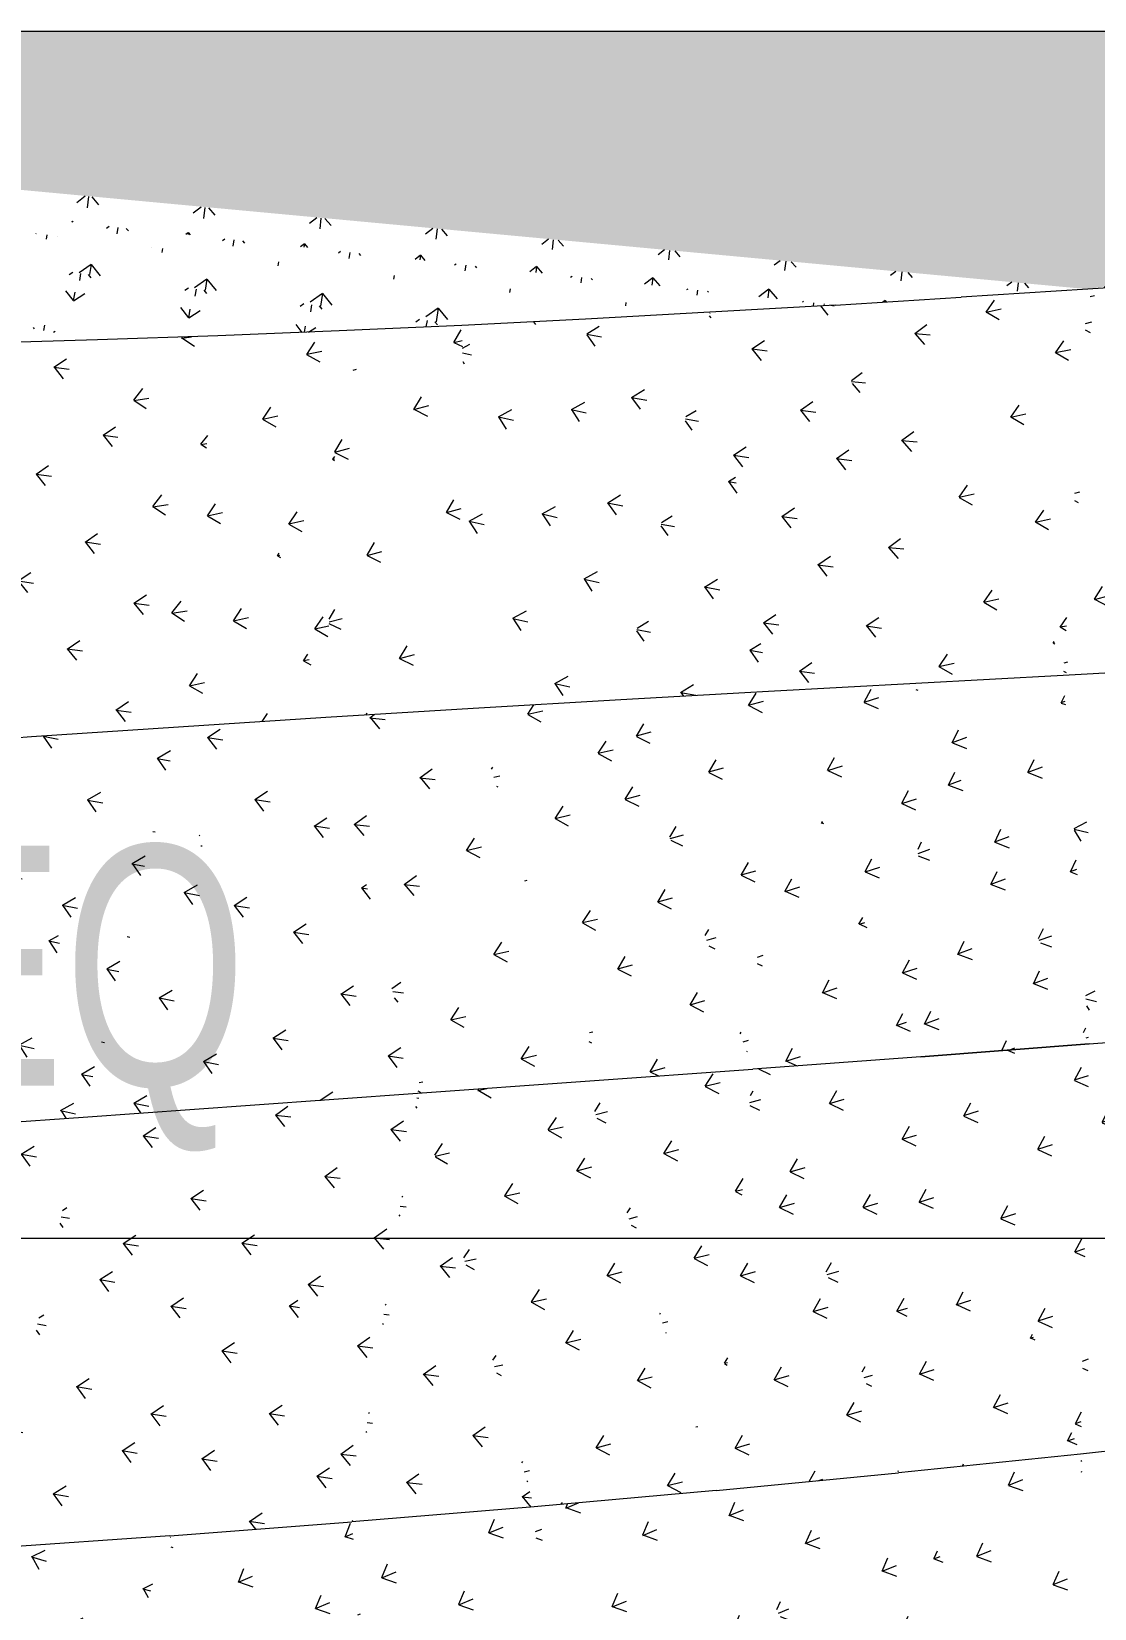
# Model space of a CAD drawing. Header units: millimetres. Extents: x 15878 to 679837, y -72324 to 391440.
# Drawn here: x 71406 to 74673, y -13489 to -8643 of the extents above; entities that cross this region are included whole.
import ezdxf

# ---------------------------------------------------------------- set-up
doc = ezdxf.new("R2010")
doc.units = ezdxf.units.MM
for name, color, linetype, lineweight in [('A-ANNO-DIMS', 211, 'Continuous', 5), ('A-ANNO-DIMS-500', 211, 'Continuous', 5), ('A-FLOR', 192, 'Continuous', 5), ('A-FLOR-PATT', 8, 'Continuous', 5), ('A-WALL', 113, 'Continuous', 5)]:
    doc.layers.add(name, color=color, linetype=linetype, lineweight=lineweight)
doc.styles.add('Arial', font='arial.ttf', dxfattribs={"width": 0.7, "height": 737.649701})
doc.dimstyles.new('Linear_-_1_5mm_Arial', dxfattribs={"dimscale": 304.8, "dimtxt": 750, "dimasz": 1.64042, "dimexe": 1.64042, "dimexo": 0.0625, "dimgap": 0.82021, "dimtad": 1, "dimdec": 0, "dimzin": 0, "dimdsep": 46, "dimtxsty": 'Arial', "dimblk1": 'OBLIQUE', "dimblk2": 'OBLIQUE', "dimsah": 1, "dimcen": 0.09, "dimadec": 0, "dimazin": 0, "dimtfac": 1, "dimtdec": 4, "dimtix": 1, "dimtmove": 0, "dimatfit": 3, "dimfxl": 1.64042, "dimfxlon": 1, "dimtvp": 1, "dimtolj": 1, "dimtzin": 0, "dimarcsym": 2})

# ---------------------------------------------------------------- blocks, each defined once
blk = doc.blocks.new('DIMBLOCK21-1_F')
at = {"layer": 'A-ANNO-DIMS-500'}
for p, q in [((67126.8, -11851.2), (67126.8, -12851.2)), ((67126.8, -12351.2), (67126.8, -11851.2)), ((75939.3, -11851.2), (75939.3, -12851.2)), ((75939.3, -12351.2), (75939.3, -11851.2)), ((67126.8, -12351.2), (67376.8, -12101.2)), ((75939.3, -12351.2), (76189.3, -12101.2)), ((67126.8, -12351.2), (66876.8, -12601.2)), ((67126.8, -12351.2), (75939.3, -12351.2)), ((75939.3, -12351.2), (75689.3, -12601.2))]:
    blk.add_line(p, q, dxfattribs=at)
at = {"layer": 'A-ANNO-DIMS-500', "color": 0, "insert": (71025.4, -11144.3), "char_height": 737.65, "width": 1218.462, "attachment_point": 1, "line_spacing_factor": 0.938532, "style": 'Arial'}
blk.add_mtext('EQ', dxfattribs=at)
blk = doc.blocks.new('_Oblique')
at = {"color": 0, "linetype": 'ByBlock', "lineweight": -2}
blk.add_line((-0.5, -0.5), (0.5, 0.5), dxfattribs=at)

msp = doc.modelspace()

# ---------------------------------------------------------------- hatches: boundary and pattern name
at = {"layer": 'A-FLOR-PATT'}
h = msp.add_hatch(dxfattribs=at)
h.set_pattern_fill('FP_1844', color=256, style=0, pattern_type=2)
h.set_pattern_definition([(78.706, (-15262.94, -58374.24), (-144.33207, 190.44747), [43.764, -286.325]), (32.522, (-15262.94, -58374.24), (-144.33, 190.4491), [46.471, -201.375]), (127.157, (-15262.94, -58374.24), (-208.9779, -133.24983), [44.805, -194.155])])
h.paths.add_polyline_path([(71609.6, -9590.2), (71978.6, -9577.6), (66144.7, -8642.5), (71406.5, -9555)], flags=0)
h = msp.add_hatch(dxfattribs=at)
h.set_pattern_fill('FP_1851', color=256, style=0, pattern_type=2)
h.set_pattern_definition([(272.066, (93606.37, -5733.25), (184.9975, -147.1594), [40.275, -263.501]), (221.947, (93606.37, -5733.25), (184.9984, -147.1585), [43.876, -190.13]), (321.499, (93606.37, -5733.25), (174.0457, 156.4197), [44.323, -192.066])])
h.paths.add_polyline_path([(74652.1, -9434.3), (79776.8, -8642.5), (66144.7, -8642.5), (74577.2, -9427.3)], flags=0)
h = msp.add_hatch(dxfattribs=at)
h.set_pattern_fill('FP_1850', color=256, style=0, pattern_type=2)
h.set_pattern_definition([(263.679, (100853.9, 1096.2), (160.04505, -183.4711), [44.685, -292.348]), (217.543, (100853.9, 1096.2), (160.0468, -183.4697), [46.621, -202.025]), (311.099, (100853.9, 1096.2), (197.1517, 151.5139), [45.65, -197.817])])
h.paths.add_polyline_path([(74263.7, -9459.2), (74652.1, -9434.3), (66617.9, -8690.1), (74015.6, -9434.3)], flags=0)
h = msp.add_hatch(dxfattribs=at)
h.set_pattern_fill('FP_1849', color=256, style=0, pattern_type=2)
h.set_pattern_definition([(263.151, (101050.3, 571.8), (158.3796, -184.378), [44.602, -291.81]), (217.01, (101050.3, 571.8), (158.3785, -184.3779), [46.609, -201.97]), (310.662, (101050.3, 571.8), (198.4987, 149.632), [45.574, -197.488])])
h.paths.add_polyline_path([(73876.6, -9483.1), (74263.7, -9459.2), (66617.9, -8694), (73383.2, -9429.4)], flags=0)
h = msp.add_hatch(dxfattribs=at)
h.set_pattern_fill('FP_1883', color=256, style=0, pattern_type=2)
h.set_pattern_definition([(262.575, (101243.06, -34.43), (156.5609, -185.3069), [44.505, -291.171]), (216.427, (101243.06, -34.43), (156.5607, -185.307), [46.592, -201.9]), (310.194, (101243.06, -34.43), (199.939, 147.5553), [45.486, -197.104])])
h.paths.add_polyline_path([(73491.4, -9505.5), (73876.6, -9483.1), (66617.9, -8698.1), (73383.2, -9492.8)], flags=0)
h = msp.add_hatch(dxfattribs=at)
h.set_pattern_fill('FP_1856', color=256, style=0, pattern_type=2)
h.set_pattern_definition([(261.946, (101429.38, -727.78), (154.5756, -186.2592), [44.391, -290.428]), (215.789, (101429.38, -727.78), (154.5753, -186.2593), [46.573, -201.815]), (309.689, (101429.38, -727.78), (201.4857, 145.2574), [45.383, -196.662])])
h.paths.add_polyline_path([(73108.5, -9526.4), (73491.4, -9505.5), (66617.9, -8702.6), (70000.5, -9131.9)], flags=0)
h = msp.add_hatch(dxfattribs=at)
h.set_pattern_fill('FP_1848', color=256, style=0, pattern_type=2)
h.set_pattern_definition([(261.257, (101605.63, -1514.52), (152.3994, -187.2368), [44.261, -289.574]), (215.09, (101605.63, -1514.52), (152.3998, -187.2363), [46.55, -201.716]), (309.144, (101605.63, -1514.52), (203.1428, 142.7201), [45.266, -196.153])])
h.paths.add_polyline_path([(72728.4, -9545.6), (73108.5, -9526.4), (66617.9, -8707.4), (70000.5, -9171.4)], flags=0)
h = msp.add_hatch(dxfattribs=at)
h.set_pattern_fill('FP_1845', color=256, style=0, pattern_type=2)
h.set_pattern_definition([(260.5, (101767.26, -2401.94), (150.0097, -188.2403), [44.112, -288.6]), (214.323, (101767.26, -2401.94), (150.0107, -188.2402), [46.524, -201.604]), (308.551, (101767.26, -2401.94), (204.9238, 139.907), [45.132, -195.57])])
h.paths.add_polyline_path([(72351.6, -9562.7), (72728.4, -9545.6), (66617.9, -8712.7), (70000.5, -9214.1)], flags=0)
h = msp.add_hatch(dxfattribs=at)
h.set_pattern_fill('FP_1846', color=256, style=0, pattern_type=2)
h.set_pattern_definition([(79.63, (-15267.93, -59356.86), (-147.2566, 189.34966), [43.944, -287.504]), (33.447, (-15267.93, -59356.86), (-147.255, 189.3515), [46.498, -201.49]), (127.872, (-15267.93, -59356.86), (-206.91896, -136.68433), [44.976, -194.895])])
h.paths.add_polyline_path([(71978.6, -9577.6), (72351.6, -9562.7), (66617.9, -8718.4), (71885.4, -9562.7)], flags=0)
h = msp.add_hatch(dxfattribs=at)
h.set_pattern_fill('FP_1853', color=256, style=0, pattern_type=2)
h.set_pattern_definition([(297.7, (81779.05, -12587.34), (228.1338, -66.0766), [33.417, -218.631]), (234.761, (81779.05, -12587.34), (228.133, -66.0775), [36.062, -156.267]), (343.847, (81779.05, -12587.34), (110.9704, 157.085), [44.533, -192.977])])
h.paths.add_polyline_path([(74652.1, -9434.3), (75074.5, -9403.1), (79302.8, -8715.7), (74819.6, -9408.4)], flags=0)
h = msp.add_hatch(dxfattribs=at)
h.set_pattern_fill('FP_1752', color=256, style=0, pattern_type=2)
h.set_pattern_definition([(11.793, (-6085.13, 6029.91), (137.58726, 197.97232), [47.54, -311.029]), (329.704, (-6085.13, 6029.9), (137.587, 197.97286), [46.344, -200.825]), (55.201, (-6085.13, 6029.9), (-213.41264, 124.6913), [45.204, -195.884])])
h.paths.add_polyline_path([(74577.2, -10621.9), (74652.1, -9434.3), (74264.1, -9460.6), (74570.3, -10596.6)], flags=0)
h = msp.add_hatch(dxfattribs=at)
h.set_pattern_fill('FP_1728', color=256, style=0, pattern_type=2)
h.set_pattern_definition([(14.087, (-8185.84, 3376.82), (127.95163, 203.1851), [47.474, -310.595]), (332.122, (-8185.84, 3376.82), (127.9498, 203.18555), [46.528, -201.62]), (57.801, (-8185.84, 3376.82), (-219.35085, 116.0297), [45.022, -195.094])])
h.paths.add_polyline_path([(74577.2, -10621.9), (75029.5, -10596.6), (74652.1, -9434.3), (74650.5, -9459.2)], flags=0)
h = msp.add_hatch(dxfattribs=at)
h.set_pattern_fill('FP_1750', color=256, style=0, pattern_type=2)
h.set_pattern_definition([(14.175, (-8168.08, 3341.4), (127.9513, 203.4777), [47.488, -310.69]), (332.174, (-8168.08, 3341.4), (127.94775, 203.4801), [46.5, -201.499]), (57.838, (-8168.08, 3341.4), (-219.322, 115.7637), [45.068, -195.296])])
h.paths.add_polyline_path([(75029.5, -10596.6), (75041.5, -9408.4), (74652.1, -9434.3), (75020.4, -10568.5)], flags=0)
h = msp.add_hatch(dxfattribs=at)
h.set_pattern_fill('FP_1753', color=256, style=0, pattern_type=2)
h.set_pattern_definition([(352.099, (14750.67, 22489.47), (205.74063, 138.84254), [47.462, -310.517]), (308.361, (14750.67, 22489.47), (205.74055, 138.8423), [44.967, -194.859]), (34.013, (14750.67, 22489.47), (-148.8394, 188.0517), [46.539, -201.668])])
h.paths.add_polyline_path([(73670.8, -10670.8), (73876.6, -9483.1), (73491.4, -9505.5), (73668.4, -10655.4)], flags=0)
h = msp.add_hatch(dxfattribs=at)
h.set_pattern_fill('FP_1718', color=256, style=0, pattern_type=2)
h.set_pattern_definition([(352.068, (14651.28, 22237.53), (205.7379, 138.74508), [47.467, -310.554]), (308.35, (14651.28, 22237.53), (205.7372, 138.7472), [44.984, -194.931]), (33.995, (14651.28, 22237.53), (-148.858, 188.151), [46.528, -201.622])])
h.paths.add_polyline_path([(73670.8, -10670.8), (74124.2, -10646.1), (73876.6, -9483.1), (73673.5, -10655.4)], flags=0)
h = msp.add_hatch(dxfattribs=at)
h.set_pattern_fill('FP_1749', color=256, style=0, pattern_type=2)
h.set_pattern_definition([(354.585, (11767.97, 20632.89), (198.60074, 147.5638), [47.521, -310.908]), (311.099, (11767.97, 20632.9), (198.6011, 147.5644), [45.132, -195.572]), (36.613, (11767.97, 20632.9), (-158.2287, 181.3885), [46.392, -201.03])])
h.paths.add_polyline_path([(74124.2, -10646.1), (74263.7, -9459.2), (73876.6, -9483.1)], flags=0)
h = msp.add_hatch(dxfattribs=at)
h.set_pattern_fill('FP_1717', color=256, style=0, pattern_type=2)
h.set_pattern_definition([(11.705, (-6115.7, 6095.28), (137.58086, 197.68116), [47.528, -310.953]), (329.654, (-6115.7, 6095.28), (137.58286, 197.6793), [46.375, -200.957]), (55.163, (-6115.7, 6095.28), (-213.4459, 124.955), [45.158, -195.686])])
h.paths.add_polyline_path([(74124.2, -10646.1), (74577.2, -10621.9), (74263.7, -9459.2), (74139.4, -10516.5)], flags=0)
h = msp.add_hatch(dxfattribs=at)
h.set_pattern_fill('FP_1763', color=256, style=0, pattern_type=2)
h.set_pattern_definition([(15.274, (-8966.2, 4072.28), (122.65073, 205.6165), [47.42, -310.244]), (333.393, (-8966.2, 4072.28), (122.65, 205.6169), [46.635, -202.084]), (59.184, (-8966.2, 4072.28), (-222.379, 111.39386), [44.891, -194.527])])
h.paths.add_polyline_path([(72763.6, -10723.1), (72728.4, -9545.6), (72351.6, -9562.7), (72739.6, -10655.4)], flags=0)
h = msp.add_hatch(dxfattribs=at)
h.set_pattern_fill('FP_1748', color=256, style=0, pattern_type=2)
h.set_pattern_definition([(347.049, (20830.33, 25871.99), (218.74388, 120.47014), [47.309, -309.516]), (302.765, (20830.33, 25871.99), (218.7453, 120.4699), [44.694, -193.673]), (28.843, (20830.33, 25871.99), (-129.00265, 200.4415), [46.823, -202.901])])
h.paths.add_polyline_path([(72763.6, -10723.1), (73108.5, -9526.4), (72728.4, -9545.6), (72761.6, -10655.4)], flags=0)
h = msp.add_hatch(dxfattribs=at)
h.set_pattern_fill('FP_1716', color=256, style=0, pattern_type=2)
h.set_pattern_definition([(347.12, (20843.22, 25695.47), (218.7421, 120.69606), [47.291, -309.398]), (302.79, (20843.22, 25695.47), (218.74085, 120.6974), [44.653, -193.498]), (28.889, (20843.22, 25695.47), (-128.9737, 200.205), [46.843, -202.988])])
h.paths.add_polyline_path([(72763.6, -10723.1), (73217.1, -10696.4), (73108.5, -9526.4), (72771.3, -10696.4)], flags=0)
h = msp.add_hatch(dxfattribs=at)
h.set_pattern_fill('FP_1747', color=256, style=0, pattern_type=2)
h.set_pattern_definition([(349.582, (17784.1, 24238.65), (212.47845, 129.78445), [47.39, -310.048]), (305.576, (17784.1, 24238.65), (212.4782, 129.78395), [44.819, -194.217]), (31.417, (17784.1, 24238.65), (-139.0672, 194.419), [46.684, -202.296])])
h.paths.add_polyline_path([(73217.1, -10696.4), (73491.4, -9505.5), (73108.5, -9526.4), (73213.3, -10655.4)], flags=0)
h = msp.add_hatch(dxfattribs=at)
h.set_pattern_fill('FP_1719', color=256, style=0, pattern_type=2)
h.set_pattern_definition([(349.598, (17732.14, 24026.99), (212.47725, 129.8353), [47.387, -310.025]), (305.582, (17732.14, 24027), (212.4773, 129.8349), [44.811, -194.179]), (31.427, (17732.14, 24027), (-139.0597, 194.3673), [46.689, -202.317])])
h.paths.add_polyline_path([(73217.1, -10696.4), (73670.8, -10670.8), (73491.4, -9505.5), (73226.6, -10655.4)], flags=0)
h = msp.add_hatch(dxfattribs=at)
h.set_pattern_fill('FP_1742', color=256, style=0, pattern_type=2)
h.set_pattern_definition([(352.106, (14049.86, 24839.85), (204.93944, 139.63364), [47.512, -310.847]), (308.464, (14049.86, 24839.85), (204.9383, 139.634), [45.223, -195.966]), (34.268, (14049.86, 24839.85), (-150.0236, 188.8512), [46.498, -201.489])])
h.paths.add_polyline_path([(71406.5, -10810.5), (71609.6, -9590.2), (71243.1, -9601.4), (71385.5, -10655.4)], flags=0)
h = msp.add_hatch(dxfattribs=at)
h.set_pattern_fill('FP_1715', color=256, style=0, pattern_type=2)
h.set_pattern_definition([(352.394, (14289.76, 24638.88), (204.9582, 140.5402), [47.463, -310.528]), (308.575, (14289.76, 24638.88), (204.9581, 140.5402), [45.07, -195.305]), (34.438, (14289.76, 24638.88), (-149.88215, 187.9256), [46.596, -201.918])])
h.paths.add_polyline_path([(71406.5, -10810.5), (71858, -10780.1), (71609.6, -9590.2), (71432.3, -10655.4)], flags=0)
h = msp.add_hatch(dxfattribs=at)
h.set_pattern_fill('FP_1744', color=256, style=0, pattern_type=2)
h.set_pattern_definition([(8.999, (-3849.3, 11188.55), (147.73682, 191.42178), [47.563, -311.178]), (326.777, (-3849.3, 11188.55), (147.73565, 191.4229), [46.304, -200.651]), (52.34, (-3849.3, 11188.55), (-206.58884, 135.3066), [45.338, -196.465])])
h.paths.add_polyline_path([(71858, -10780.1), (71978.6, -9577.6), (71609.6, -9590.2), (71831.9, -10655.4)], flags=0)
h = msp.add_hatch(dxfattribs=at)
h.set_pattern_fill('FP_1714', color=256, style=0, pattern_type=2)
h.set_pattern_definition([(12.417, (-6517.3, 7770.3), (135.09994, 199.6848), [47.529, -310.955]), (330.306, (-6517.3, 7770.3), (135.1002, 199.6846), [46.406, -201.093]), (55.919, (-6517.3, 7770.3), (-214.9976, 122.60244), [45.205, -195.888])])
h.paths.add_polyline_path([(71858, -10780.1), (72310.4, -10750.9), (71978.6, -9577.6), (71870.5, -10655.4)], flags=0)
h = msp.add_hatch(dxfattribs=at)
h.set_pattern_fill('FP_1746', color=256, style=0, pattern_type=2)
h.set_pattern_definition([(12.218, (-6555.7, 7594.81), (135.08878, 199.0251), [47.5, -310.765]), (330.192, (-6555.7, 7594.81), (135.0899, 199.0242), [46.472, -201.38]), (55.833, (-6555.7, 7594.8), (-215.0615, 123.2058), [45.101, -195.439])])
h.paths.add_polyline_path([(72310.4, -10750.9), (72351.6, -9562.7), (71978.6, -9577.6), (72283.4, -10655.4)], flags=0)
h = msp.add_hatch(dxfattribs=at)
h.set_pattern_fill('FP_1720', color=256, style=0, pattern_type=2)
h.set_pattern_definition([(15.409, (-8953.33, 4179.16), (122.64892, 206.06814), [47.445, -310.411]), (333.474, (-8953.33, 4179.16), (122.6488, 206.068), [46.594, -201.909]), (59.24, (-8953.33, 4179.16), (-222.34474, 110.9808), [44.964, -194.842])])
h.paths.add_polyline_path([(72310.4, -10750.9), (72763.6, -10723.1), (72351.6, -9562.7), (72311.4, -10723.1)], flags=0)
h = msp.add_hatch(dxfattribs=at)
h.set_pattern_fill('FP_1597', color=256, style=0, pattern_type=2)
h.set_pattern_definition([(345.865, (21724.38, 24276.86), (221.89175, 115.0683), [47.22, -308.935]), (301.431, (21724.38, 24276.86), (221.893, 115.0679), [44.398, -192.391]), (27.41, (21724.38, 24276.86), (-123.4785, 202.0446), [46.866, -203.088])])
h.paths.add_polyline_path([(74656.6, -11754.1), (75029.5, -10596.6), (74577.2, -10621.9), (74579.5, -10655.4)], flags=0)
h = msp.add_hatch(dxfattribs=at)
h.set_pattern_fill('FP_1562', color=256, style=0, pattern_type=2)
h.set_pattern_definition([(346.065, (21882.42, 24043.37), (221.8734, 115.70653), [47.163, -308.564]), (301.497, (21882.42, 24043.37), (221.8725, 115.7088), [44.281, -191.886]), (27.542, (21882.42, 24043.37), (-123.3847, 201.3733), [46.918, -203.313])])
h.paths.add_polyline_path([(74656.6, -11754.1), (75174.6, -11713.7), (75029.5, -10596.6), (74669.6, -11713.7)], flags=0)
h = msp.add_hatch(dxfattribs=at)
h.set_pattern_fill('FP_1595', color=256, style=0, pattern_type=2)
h.set_pattern_definition([(17.683, (-11604.8, 83.09), (112.5749, 209.71852), [47.341, -309.728]), (336.018, (-11604.8, 83.1), (112.5751, 209.7182), [46.712, -202.418]), (61.774, (-11604.8, 83.1), (-227.62376, 101.2563), [44.629, -193.393])])
h.paths.add_polyline_path([(74139.4, -11793.3), (74124.2, -10646.1), (73670.8, -10670.8)], flags=0)
h = msp.add_hatch(dxfattribs=at)
h.set_pattern_fill('FP_1603', color=256, style=0, pattern_type=2)
h.set_pattern_definition([(20.08, (-13213.55, -3094.17), (102.09065, 213.76698), [47.234, -309.028]), (338.529, (-13213.55, -3094.17), (102.0936, 213.76535), [46.848, -203.006]), (64.471, (-13213.55, -3094.17), (-232.5142, 91.4541), [44.418, -192.476])])
h.paths.add_polyline_path([(74656.6, -11754.1), (74577.2, -10621.9), (74124.2, -10646.1), (74139.4, -10677.8)], flags=0)
h = msp.add_hatch(dxfattribs=at)
h.set_pattern_fill('FP_1561', color=256, style=0, pattern_type=2)
h.set_pattern_definition([(20.289, (-13234.54, -2992.86), (102.0517, 214.47392), [47.286, -309.365]), (338.664, (-13234.54, -2992.86), (102.0538, 214.4735), [46.795, -202.78]), (64.553, (-13234.54, -2992.86), (-232.4692, 90.8062), [44.534, -192.981])])
h.paths.add_polyline_path([(74139.4, -11793.3), (74656.6, -11754.1), (74124.3, -10655.4), (74138.9, -11754.1)], flags=0)
h = msp.add_hatch(dxfattribs=at)
h.set_pattern_fill('FP_1593', color=256, style=0, pattern_type=2)
h.set_pattern_definition([(12.978, (-7949.64, 6103.95), (132.5409, 200.3308), [47.503, -310.787]), (331.039, (-7949.64, 6103.95), (132.5424, 200.33054), [46.416, -201.137]), (56.511, (-7949.64, 6103.95), (-216.597, 119.8671), [45.039, -195.169])])
h.paths.add_polyline_path([(73107.6, -11868.9), (73217.1, -10696.4), (72763.6, -10723.1), (72772, -10750.9)], flags=0)
h = msp.add_hatch(dxfattribs=at)
h.set_pattern_fill('FP_1560', color=256, style=0, pattern_type=2)
h.set_pattern_definition([(15.461, (-9845.68, 3294.2), (122.70954, 205.71146), [47.456, -310.48]), (333.609, (-9845.68, 3294.2), (122.7109, 205.7105), [46.525, -201.608]), (59.183, (-9845.68, 3294.2), (-222.27306, 110.29355), [44.912, -194.619])])
h.paths.add_polyline_path([(73107.6, -11868.9), (73623.1, -11831.5), (73217.1, -10696.4), (73111.1, -11831.5)], flags=0)
h = msp.add_hatch(dxfattribs=at)
h.set_pattern_fill('FP_1594', color=256, style=0, pattern_type=2)
h.set_pattern_definition([(15.322, (-9849.04, 3148.24), (122.713, 205.24533), [47.431, -310.315]), (333.526, (-9849.04, 3148.24), (122.7154, 205.24405), [46.568, -201.793]), (59.125, (-9849.04, 3148.24), (-222.3168, 110.71634), [44.837, -194.295])])
h.paths.add_polyline_path([(73623.1, -11831.5), (73670.8, -10670.8), (73217.1, -10696.4), (73383.2, -11160.7)], flags=0)
h = msp.add_hatch(dxfattribs=at)
h.set_pattern_fill('FP_1568', color=256, style=0, pattern_type=2)
h.set_pattern_definition([(17.858, (-11609.13, 208.16), (112.55805, 210.30873), [47.379, -309.974]), (336.127, (-11609.13, 208.16), (112.5562, 210.30936), [46.663, -202.207]), (61.844, (-11609.13, 208.16), (-227.5763, 100.7233), [44.725, -193.81])])
h.paths.add_polyline_path([(73623.1, -11831.5), (74139.4, -11793.3), (73670.8, -10670.8)], flags=0)
h = msp.add_hatch(dxfattribs=at)
h.set_pattern_fill('FP_1591', color=256, style=0, pattern_type=2)
h.set_pattern_definition([(351.202, (14934.7, 24710.32), (208.3484, 135.67016), [47.425, -310.274]), (307.321, (14934.7, 24710.32), (208.3483, 135.6696), [44.887, -194.51]), (33.071, (14934.7, 24710.32), (-145.14175, 190.3798), [46.618, -202.01])])
h.paths.add_polyline_path([(72078.4, -11942.3), (72310.4, -10750.9), (71858, -10780.1), (71863.7, -10810.5)], flags=0)
h = msp.add_hatch(dxfattribs=at)
h.set_pattern_fill('FP_1558', color=256, style=0, pattern_type=2)
h.set_pattern_definition([(351.257, (14916.99, 24430.62), (208.34863, 135.84395), [47.413, -310.201]), (307.341, (14916.99, 24430.62), (208.3481, 135.8437), [44.857, -194.379]), (33.104, (14916.99, 24430.62), (-145.1092, 190.2027), [46.635, -202.086])])
h.paths.add_polyline_path([(72078.4, -11942.3), (72592.7, -11905.7), (72310.4, -10750.9), (72085.6, -11905.7)], flags=0)
h = msp.add_hatch(dxfattribs=at)
h.set_pattern_fill('FP_1592', color=256, style=0, pattern_type=2)
h.set_pattern_definition([(353.4, (12269.07, 22886.79), (202.11636, 143.33826), [47.491, -310.711]), (309.798, (12269.07, 22886.79), (202.115, 143.3405), [45.028, -195.121]), (35.344, (12269.07, 22886.79), (-153.7135, 184.5082), [46.459, -201.324])])
h.paths.add_polyline_path([(72592.7, -11905.7), (72763.6, -10723.1), (72310.4, -10750.9)], flags=0)
h = msp.add_hatch(dxfattribs=at)
h.set_pattern_fill('FP_1557', color=256, style=0, pattern_type=2)
h.set_pattern_definition([(13.085, (-7944.34, 6270.75), (132.54557, 200.68763), [47.519, -310.889]), (331.1, (-7944.34, 6270.75), (132.5455, 200.68784), [46.38, -200.981]), (56.557, (-7944.34, 6270.75), (-216.55604, 119.5451), [45.095, -195.412])])
h.paths.add_polyline_path([(72592.7, -11905.7), (73107.6, -11868.9), (72763.6, -10723.1), (72598, -11868.9)], flags=0)
h = msp.add_hatch(dxfattribs=at)
h.set_pattern_fill('FP_1590', color=256, style=0, pattern_type=2)
h.set_pattern_definition([(349.043, (17622.08, 26368.53), (214.1085, 127.90053), [47.346, -309.76]), (304.883, (17622.08, 26368.53), (214.108, 127.9022), [44.748, -193.909]), (30.853, (17622.08, 26368.53), (-136.489, 195.7753), [46.763, -202.639])])
h.paths.add_polyline_path([(71564.7, -11978.8), (71858, -10780.1), (71406.5, -10810.5), (71410.8, -10842.5)], flags=0)
h = msp.add_hatch(dxfattribs=at)
h.set_pattern_fill('FP_1556', color=256, style=0, pattern_type=2)
h.set_pattern_definition([(349.072, (17572.65, 26119.33), (214.10583, 127.99282), [47.339, -309.715]), (304.893, (17572.65, 26119.33), (214.1059, 127.9927), [44.732, -193.839]), (30.871, (17572.65, 26119.33), (-136.4731, 195.6809), [46.771, -202.675])])
h.paths.add_polyline_path([(71564.7, -11978.8), (72078.4, -11942.3), (71858, -10780.1), (71691.9, -11459)], flags=0)
h = msp.add_hatch(dxfattribs=at)
h.set_pattern_fill('FP_1589', color=256, style=0, pattern_type=2)
h.set_pattern_definition([(346.915, (20334.4, 27871.06), (219.42817, 120.03187), [47.256, -309.168]), (302.473, (20334.4, 27871.06), (219.4277, 120.033), [44.611, -193.314]), (28.68, (20334.4, 27871.06), (-127.74184, 200.7235), [46.896, -203.217])])
h.paths.add_polyline_path([(71051.4, -12015.4), (71406.5, -10810.5), (70956.2, -10842.5), (70959, -10876.1)], flags=0)
h = msp.add_hatch(dxfattribs=at)
h.set_pattern_fill('FP_1559', color=256, style=0, pattern_type=2)
h.set_pattern_definition([(346.918, (20251.03, 27656.6), (219.4275, 120.04102), [47.255, -309.163]), (302.474, (20251.03, 27656.6), (219.4269, 120.0424), [44.609, -193.307]), (28.681, (20251.03, 27656.6), (-127.738, 200.7162), [46.897, -203.22])])
h.paths.add_polyline_path([(71051.4, -12015.4), (71564.6, -11978.3), (71406.5, -10810.5), (71387.1, -10876.1)], flags=0)
h = msp.add_hatch(dxfattribs=at)
h.set_pattern_fill('FP_1452', color=256, style=0, pattern_type=2)
h.set_pattern_definition([(19.528, (-14997.76, -1184.51), (105.97997, 215.23537), [47.364, -309.88]), (337.446, (-14997.76, -1184.51), (105.979, 215.2359), [46.842, -202.98]), (63.785, (-14997.76, -1184.5), (-230.7151, 95.82005), [44.984, -194.929])])
h.paths.add_polyline_path([(75189.8, -12953.1), (75174.6, -11713.7), (74656.6, -11754.1), (75174.6, -12918.8)], flags=0)
h = msp.add_hatch(dxfattribs=at)
h.set_pattern_fill('FP_1451', color=256, style=0, pattern_type=2)
h.set_pattern_definition([(17.867, (-13986.65, 1301.65), (113.08147, 212.51467), [47.419, -310.24]), (335.67, (-13986.65, 1301.65), (113.0839, 212.5132), [46.778, -202.706]), (61.982, (-13986.65, 1301.65), (-227.32755, 102.78304), [45.136, -195.591])])
h.paths.add_polyline_path([(74630.5, -13014.6), (74656.6, -11754.1), (74139.4, -11793.3)], flags=0)
h = msp.add_hatch(dxfattribs=at)
h.set_pattern_fill('FP_1424', color=256, style=0, pattern_type=2)
h.set_pattern_definition([(19.778, (-15001.16, -999.23), (105.92895, 216.07498), [47.419, -310.235]), (337.6, (-15001.16, -999.23), (105.9324, 216.07394), [46.771, -202.676]), (63.884, (-15001.16, -999.23), (-230.62744, 95.0534), [45.121, -195.523])])
h.paths.add_polyline_path([(74630.5, -13014.6), (75189.8, -12953.1), (74656.6, -11754.1)], flags=0)
h = msp.add_hatch(dxfattribs=at)
h.set_pattern_fill('FP_1453', color=256, style=0, pattern_type=2)
h.set_pattern_definition([(16.196, (-12869.42, 3732.18), (120.10828, 209.49946), [47.467, -310.553]), (333.89, (-12869.42, 3732.18), (120.10904, 209.4998), [46.711, -202.415]), (60.174, (-12869.42, 3732.18), (-223.70314, 109.63844), [45.279, -196.209])])
h.paths.add_polyline_path([(74070.8, -13072.4), (74139.4, -11793.3), (73623.1, -11831.5), (73670.8, -11963.6)], flags=0)
h = msp.add_hatch(dxfattribs=at)
h.set_pattern_fill('FP_1419', color=256, style=0, pattern_type=2)
h.set_pattern_definition([(18.075, (-13982.97, 1492.5), (113.05262, 213.21163), [47.46, -310.508]), (335.797, (-13982.97, 1492.5), (113.0501, 213.2124), [46.716, -202.437]), (62.066, (-13982.97, 1492.5), (-227.25126, 102.1472), [45.249, -196.08])])
h.paths.add_polyline_path([(74070.8, -13072.4), (74630.5, -13014.6), (74139.4, -11793.3), (74073.9, -13014.6)], flags=0)
h = msp.add_hatch(dxfattribs=at)
h.set_pattern_fill('FP_1450', color=256, style=0, pattern_type=2)
h.set_pattern_definition([(12.855, (-10336.69, 8381.03), (133.79672, 202.66012), [47.543, -311.046]), (330.343, (-10336.69, 8381.03), (133.7958, 202.6609), [46.563, -201.774]), (56.568, (-10336.69, 8381.03), (-215.8065, 122.87714), [45.533, -197.31])])
h.paths.add_polyline_path([(72951, -13176.8), (73107.6, -11868.9), (72592.7, -11905.7), (72763.6, -12512.1)], flags=0)
h = msp.add_hatch(dxfattribs=at)
h.set_pattern_fill('FP_1418', color=256, style=0, pattern_type=2)
h.set_pattern_definition([(14.648, (-11647.84, 6290.83), (127.0137, 206.62192), [47.527, -310.947]), (332.184, (-11647.84, 6290.83), (127.01415, 206.62195), [46.599, -201.927]), (58.42, (-11647.84, 6290.83), (-219.80856, 115.9715), [45.476, -197.063])])
h.paths.add_polyline_path([(72951, -13176.8), (73510.9, -13126.5), (73107.6, -11868.9)], flags=0)
h = msp.add_hatch(dxfattribs=at)
h.set_pattern_fill('FP_1459', color=256, style=0, pattern_type=2)
h.set_pattern_definition([(14.524, (-11651.14, 6095.45), (127.02054, 206.21086), [47.508, -310.821]), (332.112, (-11651.14, 6095.45), (127.0223, 206.2094), [46.64, -202.105]), (58.368, (-11651.14, 6095.45), (-219.85775, 116.34714), [45.411, -196.781])])
h.paths.add_polyline_path([(73510.9, -13126.5), (73623.1, -11831.5), (73107.6, -11868.9), (73383.2, -12728.4)], flags=0)
h = msp.add_hatch(dxfattribs=at)
h.set_pattern_fill('FP_1417', color=256, style=0, pattern_type=2)
h.set_pattern_definition([(16.363, (-12863.34, 3926.34), (120.09097, 210.0553), [47.497, -310.745]), (333.989, (-12863.34, 3926.34), (120.08965, 210.05605), [46.659, -202.188]), (60.243, (-12863.34, 3926.34), (-223.64045, 109.131), [45.368, -196.593])])
h.paths.add_polyline_path([(73510.9, -13126.5), (74070.8, -13072.4), (73623.1, -11831.5), (73515.6, -13072.4)], flags=0)
h = msp.add_hatch(dxfattribs=at)
h.set_pattern_fill('FP_1449', color=256, style=0, pattern_type=2)
h.set_pattern_definition([(352.824, (10166.08, 25312.91), (203.3901, 143.82253), [47.492, -310.713]), (308.873, (10166.08, 25312.9), (203.39, 143.8217), [45.414, -196.794]), (35.265, (10166.08, 25312.9), (-152.0088, 188.5685), [46.707, -202.396])])
h.paths.add_polyline_path([(72391.2, -13223.3), (72592.7, -11905.7), (72078.4, -11942.3), (72087.3, -11978.8)], flags=0)
h = msp.add_hatch(dxfattribs=at)
h.set_pattern_fill('FP_1416', color=256, style=0, pattern_type=2)
h.set_pattern_definition([(352.906, (10177.94, 24982.97), (203.38563, 144.08133), [47.477, -310.614]), (308.904, (10177.94, 24982.97), (203.38585, 144.0824), [45.37, -196.604]), (35.314, (10177.94, 24982.97), (-151.9623, 188.3061), [46.734, -202.515])])
h.paths.add_polyline_path([(72391.2, -13223.3), (72951, -13176.8), (72592.7, -11905.7), (72398.3, -13176.8)], flags=0)
h = msp.add_hatch(dxfattribs=at)
h.set_pattern_fill('FP_1448', color=256, style=0, pattern_type=2)
h.set_pattern_definition([(351.284, (12002.4, 26746.24), (207.6429, 138.4149), [47.454, -310.469]), (307.184, (12002.4, 26746.24), (207.6427, 138.4142), [45.34, -196.474]), (33.687, (12002.4, 26746.24), (-146.1454, 192.6541), [46.79, -202.758])])
h.paths.add_polyline_path([(71831.8, -13265.8), (72078.4, -11942.3), (71564.7, -11978.8), (71691.9, -12591.5)], flags=0)
h = msp.add_hatch(dxfattribs=at)
h.set_pattern_fill('FP_1420', color=256, style=0, pattern_type=2)
h.set_pattern_definition([(351.319, (11956.47, 26428.53), (207.63976, 138.52525), [47.447, -310.422]), (307.197, (11956.47, 26428.53), (207.6401, 138.5259), [45.321, -196.392]), (33.709, (11956.47, 26428.53), (-146.13006, 192.53975), [46.801, -202.806])])
h.paths.add_polyline_path([(71831.8, -13265.8), (72391.2, -13223.3), (72078.4, -11942.3), (71839.8, -13223.3)], flags=0)
h = msp.add_hatch(dxfattribs=at)
h.set_pattern_fill('FP_1447', color=256, style=0, pattern_type=2)
h.set_pattern_definition([(349.752, (13907.6, 28076.25), (211.72275, 132.8662), [47.411, -310.186]), (305.503, (13907.6, 28076.25), (211.7237, 132.8652), [45.255, -196.104]), (32.11, (13907.6, 28076.25), (-140.1685, 196.4867), [46.867, -203.092])])
h.paths.add_polyline_path([(71272.9, -13304.4), (71564.7, -11978.8), (71051.4, -12015.4), (71057.8, -12052.5)], flags=0)
h = msp.add_hatch(dxfattribs=at)
h.set_pattern_fill('FP_1415', color=256, style=0, pattern_type=2)
h.set_pattern_definition([(349.735, (13794.75, 27774.59), (211.72415, 132.8123), [47.415, -310.21]), (305.497, (13794.75, 27774.6), (211.72445, 132.8116), [45.264, -196.145]), (32.099, (13794.75, 27774.6), (-140.1749, 196.54256), [46.862, -203.07])])
h.paths.add_polyline_path([(71272.9, -13304.4), (71831.8, -13265.8), (71564.7, -11978.8), (71406.5, -12697.7)], flags=0)
h = msp.add_hatch(dxfattribs=at)
h.set_pattern_fill('FP_1297', color=256, style=0, pattern_type=2)
h.set_pattern_definition([(21.315, (-16790.39, -3079.9), (99.1114, 217.9072), [47.354, -309.814]), (339.343, (-16790.39, -3079.9), (99.1118, 217.90754), [46.815, -202.863]), (65.543, (-16790.39, -3079.9), (-233.6262, 88.0765), [44.885, -194.503])])
h.paths.add_polyline_path([(75196.7, -14171.3), (75189.8, -12953.1), (74630.5, -13014.6), (74932.9, -13632.4)], flags=0)
h = msp.add_hatch(dxfattribs=at)
h.set_pattern_fill('FP_1296', color=256, style=0, pattern_type=2)
h.set_pattern_definition([(21.675, (-17150.53, -2900.28), (97.36855, 218.61894), [47.332, -309.666]), (339.686, (-17150.53, -2900.28), (97.36976, 218.61883), [46.862, -203.069]), (65.993, (-17150.53, -2900.28), (-234.3875, 86.76464), [44.873, -194.449])])
h.paths.add_polyline_path([(74651.5, -14237.8), (74630.5, -13014.6), (74070.8, -13072.4), (74349.8, -13632.4)], flags=0)
h = msp.add_hatch(dxfattribs=at)
h.set_pattern_fill('FP_1259', color=256, style=0, pattern_type=2)
h.set_pattern_definition([(21.413, (-16811.5, -2974.17), (99.08447, 218.23786), [47.376, -309.958]), (339.404, (-16811.5, -2974.17), (99.0851, 218.2381), [46.788, -202.746]), (65.581, (-16811.5, -2974.17), (-233.5843, 87.7794), [44.94, -194.739])])
h.paths.add_polyline_path([(74651.5, -14237.8), (75196.7, -14171.3), (74630.5, -13014.6), (74650.4, -14171.3)], flags=0)
h = msp.add_hatch(dxfattribs=at)
h.set_pattern_fill('FP_1301', color=256, style=0, pattern_type=2)
h.set_pattern_definition([(22.032, (-17491.1, -2729.39), (95.63465, 219.29825), [47.308, -309.511]), (340.029, (-17491.1, -2729.39), (95.63207, 219.2988), [46.907, -203.265]), (66.438, (-17491.1, -2729.39), (-235.12695, 85.4479), [44.858, -194.386])])
h.paths.add_polyline_path([(74106.1, -14300.1), (74070.8, -13072.4), (73510.9, -13126.5), (73767.5, -13632.4)], flags=0)
h = msp.add_hatch(dxfattribs=at)
h.set_pattern_fill('FP_1263', color=256, style=0, pattern_type=2)
h.set_pattern_definition([(21.762, (-17170.88, -2810.03), (97.34688, 218.91414), [47.352, -309.8]), (339.741, (-17170.88, -2810.03), (97.3463, 218.9141), [46.839, -202.968]), (66.027, (-17170.88, -2810.03), (-234.35334, 86.49556), [44.922, -194.661])])
h.paths.add_polyline_path([(74106.1, -14300.1), (74651.5, -14237.8), (74070.8, -13072.4), (74104.4, -14237.8)], flags=0)
h = msp.add_hatch(dxfattribs=at)
h.set_pattern_fill('FP_1294', color=256, style=0, pattern_type=2)
h.set_pattern_definition([(22.385, (-17809.78, -2567.76), (93.91236, 219.9399), [47.283, -309.349]), (340.37, (-17809.78, -2567.76), (93.90805, 219.9417), [46.95, -203.45]), (66.879, (-17809.78, -2567.76), (-235.84765, 84.1211), [44.841, -194.31])])
h.paths.add_polyline_path([(73560.6, -14357.8), (73510.9, -13126.5), (72951, -13176.8), (73383.2, -14014.1)], flags=0)
h = msp.add_hatch(dxfattribs=at)
h.set_pattern_fill('FP_1257', color=256, style=0, pattern_type=2)
h.set_pattern_definition([(22.107, (-17509.88, -2656.08), (95.61367, 219.55187), [47.326, -309.631]), (340.077, (-17509.88, -2656.08), (95.6113, 219.5527), [46.888, -203.181]), (66.467, (-17509.88, -2656.08), (-235.1015, 85.21606), [44.9, -194.567])])
h.paths.add_polyline_path([(73560.6, -14357.8), (74106.1, -14300.1), (73510.9, -13126.5), (73558.3, -14300.1)], flags=0)
h = msp.add_hatch(dxfattribs=at)
h.set_pattern_fill('FP_1295', color=256, style=0, pattern_type=2)
h.set_pattern_definition([(22.733, (-18104.06, -2416.64), (92.20317, 220.53918), [47.257, -309.178]), (340.708, (-18104.06, -2416.64), (92.20294, 220.5397), [46.99, -203.625]), (67.312, (-18104.06, -2416.64), (-236.5436, 82.79574), [44.82, -194.218])])
h.paths.add_polyline_path([(73015, -14410.8), (72951, -13176.8), (72391.2, -13223.3), (72606.1, -13632.4)], flags=0)
h = msp.add_hatch(dxfattribs=at)
h.set_pattern_fill('FP_1255', color=256, style=0, pattern_type=2)
h.set_pattern_definition([(22.445, (-17825.93, -2513.1), (93.89346, 220.1417), [47.298, -309.448]), (340.408, (-17825.93, -2513.1), (93.894, 220.1417), [46.935, -203.386]), (66.901, (-17825.93, -2513.1), (-235.8282, 83.9378), [44.874, -194.455])])
h.paths.add_polyline_path([(73015, -14410.8), (73560.6, -14357.8), (72951, -13176.8), (73012.2, -14357.8)], flags=0)
h = msp.add_hatch(dxfattribs=at)
h.set_pattern_fill('FP_1293', color=256, style=0, pattern_type=2)
h.set_pattern_definition([(23.075, (-18371.58, -2277.42), (90.5096, 221.09194), [47.23, -308.998]), (341.045, (-18371.58, -2277.42), (90.5084, 221.09254), [47.028, -203.79]), (67.737, (-18371.58, -2277.42), (-237.2176, 81.4734), [44.794, -194.107])])
h.paths.add_polyline_path([(72469.4, -14458.8), (72391.2, -13223.3), (71831.8, -13265.8), (72027.7, -13632.4)], flags=0)
h = msp.add_hatch(dxfattribs=at)
h.set_pattern_fill('FP_1256', color=256, style=0, pattern_type=2)
h.set_pattern_definition([(22.775, (-18116.23, -2382.33), (92.18936, 220.68073), [47.268, -309.25]), (340.736, (-18116.23, -2382.33), (92.1883, 220.6814), [46.98, -203.582]), (67.327, (-18116.23, -2382.33), (-236.53174, 82.66885), [44.843, -194.32])])
h.paths.add_polyline_path([(72469.4, -14458.8), (73015, -14410.8), (72391.2, -13223.3), (72466.3, -14410.8)], flags=0)
h = msp.add_hatch(dxfattribs=at)
h.set_pattern_fill('FP_1302', color=256, style=0, pattern_type=2)
h.set_pattern_definition([(343.993, (20508.82, 29956.02), (225.6741, 110.1677), [47.18, -308.672]), (299.194, (20508.82, 29956.02), (225.6728, 110.1706), [44.738, -193.865]), (26.02, (20508.82, 29956.02), (-116.37975, 208.2967), [47.087, -204.042])])
h.paths.add_polyline_path([(71378.4, -14539.1), (71831.8, -13265.8), (71272.9, -13304.4), (71375.2, -14501.7)], flags=0)
h = msp.add_hatch(dxfattribs=at)
h.set_pattern_fill('FP_1258', color=256, style=0, pattern_type=2)
h.set_pattern_definition([(343.99, (20390.52, 29737.97), (225.67342, 110.1588), [47.181, -308.679]), (299.192, (20390.52, 29737.97), (225.6752, 110.1551), [44.74, -193.874]), (26.018, (20390.52, 29737.97), (-116.3823, 208.3071), [47.086, -204.038])])
h.paths.add_polyline_path([(71378.4, -14539.1), (71923.8, -14501.7), (71831.8, -13265.8), (71701.3, -13632.4)], flags=0)
h = msp.add_hatch(dxfattribs=at)
h.set_pattern_fill('FP_1254', color=256, style=0, pattern_type=2)
h.set_pattern_definition([(23.096, (-18378.12, -2265.14), (90.50203, 221.16186), [47.235, -309.035]), (341.058, (-18378.12, -2265.14), (90.50513, 221.1604), [47.024, -203.769]), (67.745, (-18378.12, -2265.14), (-237.21344, 81.4069), [44.806, -194.157])])
h.paths.add_polyline_path([(71923.8, -14501.7), (72469.4, -14458.8), (71831.8, -13265.8), (71920.6, -14458.8)], flags=0)

# ---------------------------------------------------------------- linework, layer by layer
at = {"layer": 'A-FLOR'}
for p, q in [((74652.1, -9434.3), (74263.7, -9459.2)), ((75041.5, -9408.4), (74652.1, -9434.3)), ((73876.6, -9483.1), (73491.4, -9505.5)), ((73876.6, -9483.1), (74263.7, -9459.2)), ((72728.4, -9545.6), (72351.6, -9562.7)), ((73108.5, -9526.4), (72728.4, -9545.6)), ((73491.4, -9505.5), (73108.5, -9526.4)), ((71609.6, -9590.2), (71243.1, -9601.4)), ((71978.6, -9577.6), (71609.6, -9590.2)), ((71609.6, -9590.2), (71609.6, -9590.2)), ((72351.6, -9562.7), (71978.6, -9577.6)), ((75029.5, -10596.6), (74577.2, -10621.9)), ((74124.2, -10646.1), (73670.8, -10670.8)), ((74577.2, -10621.9), (74124.2, -10646.1)), ((74577.2, -10621.9), (74577.2, -10621.9)), ((73217.1, -10696.4), (72763.6, -10723.1)), ((73670.8, -10670.8), (73217.1, -10696.4)), ((73217.1, -10696.4), (73217.1, -10696.4)), ((73670.8, -10670.8), (73670.8, -10670.8)), ((72310.4, -10750.9), (71858, -10780.1)), ((72763.6, -10723.1), (72310.4, -10750.9)), ((72310.4, -10750.9), (72310.4, -10750.9)), ((71858, -10780.1), (71406.5, -10810.5)), ((71406.5, -10810.5), (70956.2, -10842.5)), ((74656.6, -11754.1), (75174.6, -11713.7)), ((74139.4, -11793.3), (74656.6, -11754.1)), ((74656.6, -11754.1), (74139.4, -11793.3)), ((74139.4, -11793.3), (73623.1, -11831.5)), ((72592.7, -11905.7), (73107.6, -11868.9)), ((73107.6, -11868.9), (73623.1, -11831.5)), ((72078.4, -11942.3), (72592.7, -11905.7)), ((71564.7, -11978.8), (72078.4, -11942.3)), ((71051.4, -12015.4), (71564.7, -11978.8)), ((75189.8, -12953.1), (74630.5, -13014.6)), ((74630.5, -13014.6), (74070.8, -13072.4)), ((73510.9, -13126.5), (74070.8, -13072.4)), ((73510.9, -13126.5), (72951, -13176.8)), ((72951, -13176.8), (72391.2, -13223.3)), ((71831.8, -13265.8), (72391.2, -13223.3)), ((71831.8, -13265.8), (71272.9, -13304.4))]:
    msp.add_line(p, q, dxfattribs=at)
at = {"layer": 'A-WALL', "color": 253}
msp.add_line((79889.3, -8642.5), (66826.8, -8642.5), dxfattribs=at)

# ---------------------------------------------------------------- dimensions: what is measured, and where the dimension line sits
at = {"layer": 'A-ANNO-DIMS'}
dim = msp.add_linear_dim(base=(75939.3, -12351.2), p1=(67126.8, -11851.2), p2=(75939.3, -11851.2), text='EQ', dimstyle='Linear_-_1_5mm_Arial', override={"dimpost": '<>', "dimfxl": 8812.500002}, dxfattribs=at)
dim.commit()
dim.dimension.update_dxf_attribs({"geometry": 'DIMBLOCK21-1_F', "text_midpoint": (71533, -11697.1)})

doc.saveas('drawing.dxf')
